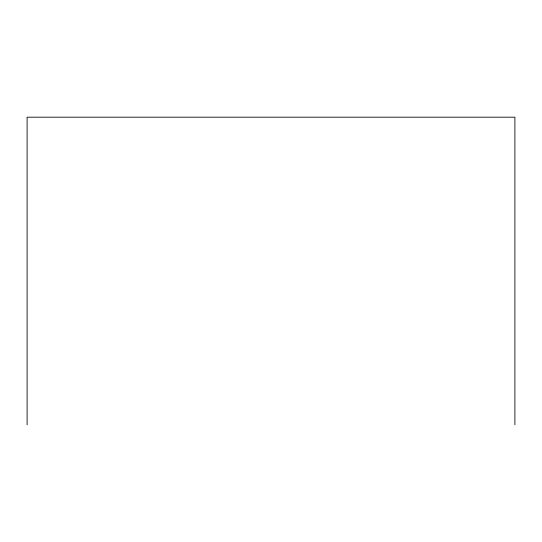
<?xml version="1.0" encoding="UTF-8"?>
<svg xmlns="http://www.w3.org/2000/svg" width="542" height="542" viewBox="0 0 542 542"><rect width="100%" height="100%" fill="white"/><g stroke="black" fill="none" stroke-linecap="round" stroke-linejoin="round"><path stroke-width="0.81" d="M514.9 424.813L514.9 117.187L27.1 117.187L27.1 424.813"/></g></svg>
